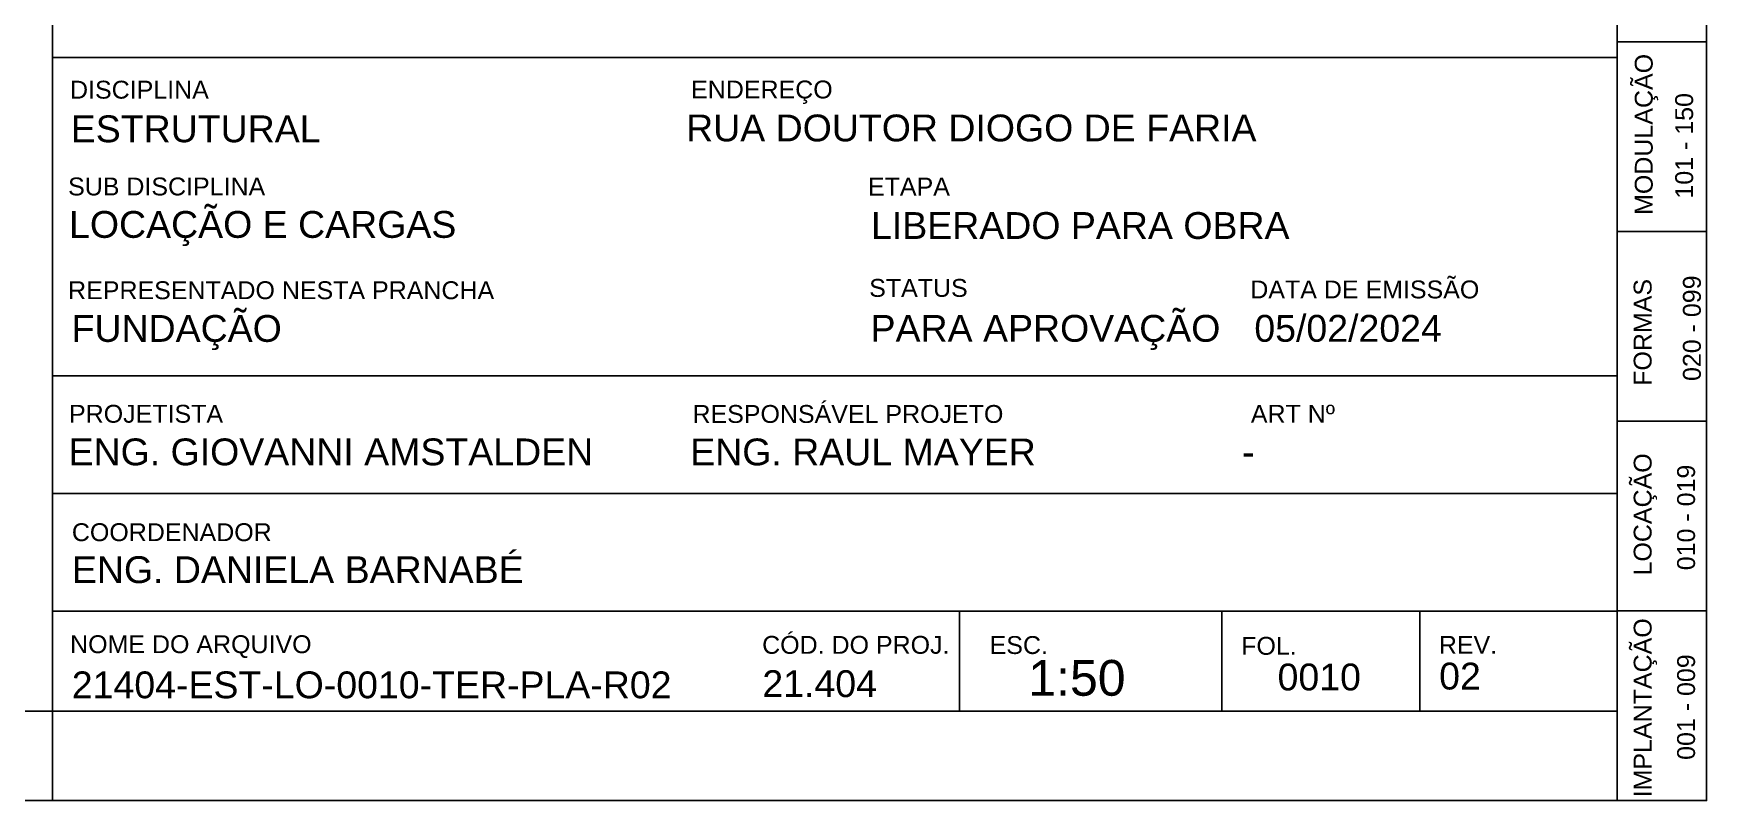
# Model space of a CAD drawing. Extents: x 0 to 119, y 0 to 84.
# Drawn here: x 100.19 to 118.9, y 0 to 8.58 of the extents above; entities that cross this region are included whole.
import ezdxf

# ---------------------------------------------------------------- set-up
doc = ezdxf.new("R2010")
doc.units = 0
doc.header["$MEASUREMENT"] = 0
for name, color, linetype in [('10', 252, 'CONTINUOUS'), ('3', 7, 'CONTINUOUS'), ('40', 7, 'CONTINUOUS'), ('7', 232, 'CONTINUOUS')]:
    doc.layers.add(name, color=color, linetype=linetype)
doc.styles.add('TQS_ARIAL', font='arial.ttf')

msp = doc.modelspace()

# ---------------------------------------------------------------- linework, layer by layer
at = {"layer": '3', "color": 7, "linetype": 'Continuous'}
for p, q in [((100.4, 1.2), (100.4, 13.306435)), ((100.4, 1.2), (100.4, 13.306435)), ((100.4, 1.2), (100.4, 13.306435)), ((100.4, 1.2), (100.4, 13.306435)), ((100.4, 1.2), (100.4, 12.787268)), ((100.4, 1.2), (100.4, 12.787268)), ((100.4, 1.2), (100.4, 12.487268)), ((100.4, 1.2), (100.4, 12.487268)), ((100.4, 1.2), (100.4, 12.487268)), ((100.4, 1.2), (100.4, 12.487268)), ((100.4, 1.2), (100.4, 12.487268)), ((100.4, 1.2), (100.4, 12.487268)), ((100.4, 8.310161), (117.9, 8.310161)), ((117.9, 4.750713), (100.4, 4.750713)), ((117.9, 3.433345), (100.4, 3.433345)), ((100.4, 2.116665), (117.9, 2.116665)), ((110.544786, 2.116665), (110.544786, 0.999998)), ((113.479407, 2.116665), (113.479407, 0.999998)), ((115.692954, 2.116665), (115.692954, 0.999998)), ((100.4, 0.999998), (100.4, 1.699998))]:
    msp.add_line(p, q, dxfattribs=at)
at = {"layer": '40', "linetype": 'Continuous'}
for p, q in [((100.4, 0.999998), (100.4, 83.099999)), ((118.9, 10.605), (118.9, 8.484)), ((118.9, 10.605), (118.9, 8.484)), ((118.9, 10.605), (118.9, 8.484)), ((118.9, 10.605), (118.9, 8.484)), ((118.9, 8.484), (118.9, 6.363)), ((118.9, 8.484), (118.9, 6.363)), ((118.9, 8.484), (118.9, 6.363)), ((118.9, 8.484), (118.9, 6.363)), ((118.9, 6.363), (118.9, 4.242)), ((118.9, 6.363), (118.9, 4.242)), ((118.9, 6.363), (118.9, 4.242)), ((118.9, 6.363), (118.9, 4.242)), ((100.4, 4.192255), (100.4, 1.253704)), ((100.4, 4.192255), (100.4, 1.253704)), ((118.9, 4.242), (118.9, 2.121)), ((118.9, 4.242), (118.9, 2.121)), ((118.9, 4.242), (118.9, 2.121)), ((118.9, 4.242), (118.9, 2.121)), ((118.9, 2.121), (118.9, 0)), ((118.9, 2.121), (118.9, 0)), ((118.9, 2.121), (118.9, 0)), ((118.9, 2.121), (118.9, 0)), ((100.4, 1.2), (100.4, 0.999998)), ((100.4, 1.2), (100.4, 0.999998)), ((100.4, 0.999998), (100.4, -0.000002)), ((0, 0), (117.9, -0.000002)), ((100.4, -0.000002), (118.9, 0))]:
    msp.add_line(p, q, dxfattribs=at)
for points in [[(117.9, 8.484), (117.9, 10.605), (118.9, 10.605), (118.9, 8.484), (117.9, 8.484)], [(117.9, 6.363), (117.9, 8.484), (118.9, 8.484), (118.9, 6.363), (117.9, 6.363)], [(117.9, 4.242), (117.9, 6.363), (118.9, 6.363), (118.9, 4.242), (117.9, 4.242)], [(117.9, 2.121), (117.9, 4.242), (118.9, 4.242), (118.9, 2.121), (117.9, 2.121)], [(117.9, 0), (117.9, 2.121), (118.9, 2.121), (118.9, 0), (117.9, 0)]]:
    msp.add_lwpolyline(points, dxfattribs=at)
at = {"layer": '7', "color": 232, "linetype": 'Continuous'}
for p, q in [((117.9, 83.099998), (117.9, 0.999998)), ((117.9, 0.999998), (3, 0.999999))]:
    msp.add_line(p, q, dxfattribs=at)

# ---------------------------------------------------------------- texts
at = {"layer": '10', "color": 252, "linetype": 'Continuous', "style": 'TQS_ARIAL'}
for s, p in [('MODULAÇÃO', (118.29763, 6.549599)), ('FORMAS', (118.285466, 4.638119)), ('LOCAÇÃO', (118.285466, 2.517119)), ('IMPLANTAÇÃO', (118.285466, 0.035918))]:
    msp.add_text(s, height=0.2, rotation=90, dxfattribs=at).set_placement(p)
at = {"layer": '3', "color": 7, "linetype": 'Continuous', "style": 'TQS_ARIAL'}
for s, height, p in [('DISCIPLINA', 0.2, (100.596795, 7.850037)), ('ENDEREÇO', 0.2, (107.543134, 7.852354)), ('RUA DOUTOR DIOGO DE FARIA', 0.3, (107.487425, 7.372025)), ('ESTRUTURAL', 0.3, (100.604985, 7.362193)), ('SUB DISCIPLINA', 0.2, (100.575144, 6.767511)), ('ETAPA', 0.2, (109.521518, 6.766335)), ('LOCAÇÃO E CARGAS', 0.3, (100.585991, 6.293062)), ('LIBERADO PARA OBRA', 0.3, (109.555277, 6.280792)), ('REPRESENTADO NESTA PRANCHA', 0.2, (100.575144, 5.607265)), ('STATUS', 0.2, (109.534617, 5.633308)), ('DATA DE EMISSÃO', 0.2, (113.797278, 5.615874)), ('FUNDAÇÃO', 0.3, (100.614087, 5.129859)), ('PARA APROVAÇÃO', 0.3, (109.550446, 5.130995)), ('05/02/2024', 0.3, (113.84228, 5.130995)), ('PROJETISTA', 0.2, (100.585528, 4.22533)), ('RESPONSÁVEL PROJETO', 0.2, (107.558284, 4.223383)), ('ART Nº', 0.2, (113.803712, 4.225321)), ('COORDENADOR', 0.2, (100.617332, 2.901107)), ('CÓD. DO PROJ.', 0.2, (108.337563, 1.641101)), ('NOME DO ARQUIVO', 0.2, (100.597585, 1.648401)), ('ESC.', 0.2, (110.881776, 1.639043)), ('FOL.', 0.2, (113.695451, 1.630096)), ('REV.', 0.2, (115.906197, 1.641187)), ('1:50', 0.4, (111.314867, 1.172047)), ('0010', 0.3, (114.102347, 1.23163)), ('02', 0.3, (115.909606, 1.241754)), ('21404-EST-LO-0010-TER-PLA-R02', 0.3, (100.616652, 1.143666))]:
    msp.add_text(s, height=height, dxfattribs=at).set_placement(p)
at = {"layer": '40', "linetype": 'Continuous', "style": 'TQS_ARIAL'}
for s, p in [('101 - 150', (118.749594, 6.731965)), ('020 - 099', (118.83601, 4.692005)), ('010 - 019', (118.771153, 2.575676)), ('001 - 009', (118.771153, 0.454676))]:
    msp.add_text(s, height=0.2, rotation=90, dxfattribs=at).set_placement(p)
for s, p in [('ENG. GIOVANNI AMSTALDEN', (100.580357, 3.749303)), ('ENG. RAUL MAYER', (107.533094, 3.748734)), ('-', (113.706019, 3.748734)), ('ENG. DANIELA BARNABÉ ', (100.617461, 2.431935)), ('21.404', (108.339854, 1.15716))]:
    msp.add_text(s, height=0.3, dxfattribs=at).set_placement(p)

doc.saveas('drawing.dxf')
